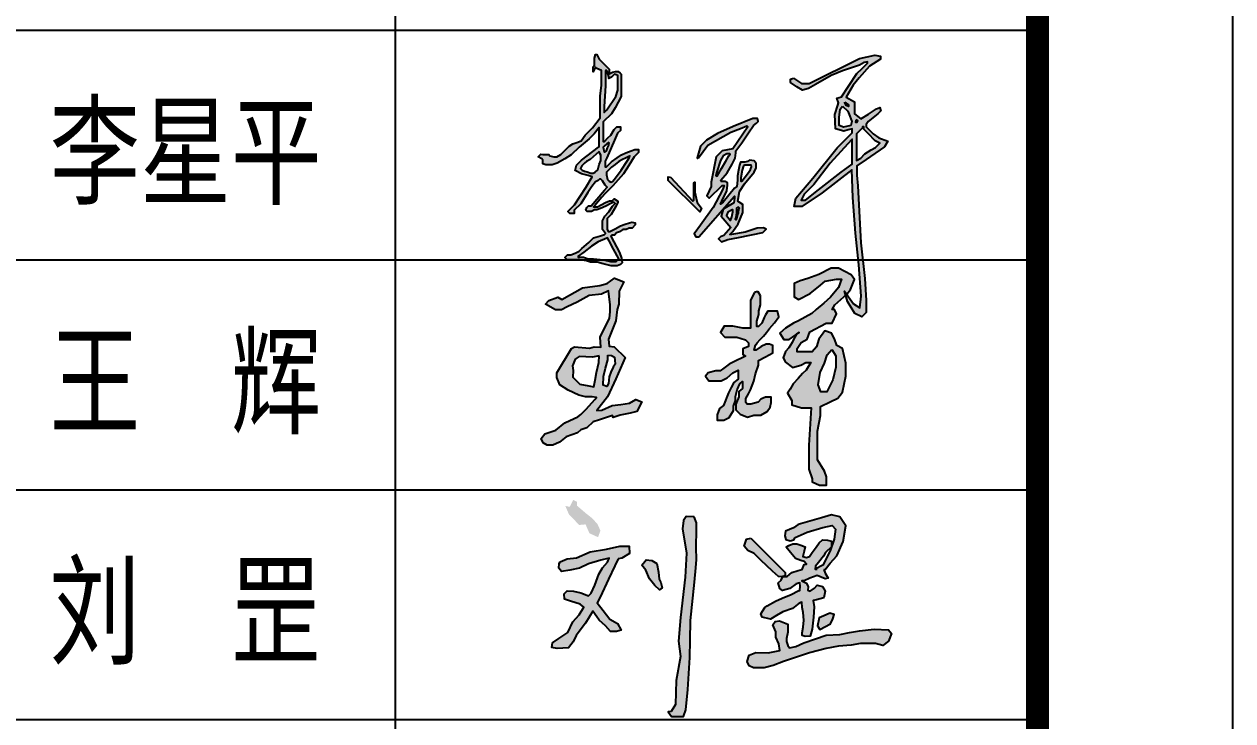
# Model space of a CAD drawing. Extents: x 39238 to 748440, y -374049 to 522939.
# Drawn here: x 620564 to 626752, y 369682 to 373249 of the extents above; entities that cross this region are included whole.
import ezdxf

# ---------------------------------------------------------------- set-up
doc = ezdxf.new("R2010")
doc.units = 0
doc.header["$LTSCALE"] = 1000
doc.header["$MEASUREMENT"] = 0
doc.layers.add('TK', color=126, linetype='Continuous')
doc.layers.add('TWT_TITLE', color=7, linetype='Continuous')
doc.styles.add('-宋体', font='', dxfattribs={"width": 0.8})
doc.styles.get('-宋体').set_extended_font_data('SimSun')

# ---------------------------------------------------------------- blocks, each defined once
blk = doc.blocks.new('lxp')
h = blk.add_hatch(color=256)
h.paths.add_polyline_path([(28573.35, 14707.4), (28573.35, 14711.38), (28573.35, 14719.74), (28573.35, 14721), (28573.35, 14722.93), (28573.35, 14724.83), (28572.39, 14725.79), (28571.07, 14727.11), (28568.87, 14727.11), (28566.5, 14726.45), (28563.89, 14725.24), (28563.89, 14726.94), (28563.89, 14728.95), (28562.65, 14730.19), (28561.36, 14731.48), (28559.02, 14733.82), (28556.1, 14736.73), (28554.18, 14740.2), (28553.3, 14740.2), (28552.55, 14737.5), (28552.55, 14735.47), (28552.55, 14731.98), (28551.37, 14730.79), (28551.37, 14726.83), (28553.35, 14730.46), (28554.35, 14729.46), (28557.98, 14727.75), (28557.98, 14716.21), (28556.93, 14707.94), (28556.93, 14690.87), (28551.02, 14683.14), (28545.2, 14677.33), (28541.96, 14672.98), (28538.71, 14671.61), (28535.57, 14670.4), (28532.74, 14668.72), (28526.1, 14662.09), (28523.13, 14660.27), (28520.6, 14660.27), (28517.69, 14661.27), (28516.7, 14662.26), (28512.07, 14662.26), (28510.59, 14662.53), (28508.33, 14660.27), (28511.22, 14658.71), (28512.18, 14657.74), (28512.18, 14654.94), (28514.55, 14654.17), (28517.25, 14654.17), (28519.45, 14654.17), (28523.36, 14655.38), (28529.41, 14658.79), (28534.33, 14661.84), (28540.37, 14667.88), (28548.35, 14674.36), (28552.26, 14678.27), (28556.19, 14683.22), (28556.19, 14668.66), (28555.5, 14667.97), (28542.43, 14657.7), (28538.5, 14653.77), (28537.45, 14649.57), (28542.4, 14646.98), (28547.52, 14645.72), (28550.77, 14644.84), (28545.71, 14636.48), (28536.9, 14622.96), (28532.69, 14618.75), (28531.59, 14617.65), (28533.21, 14616.03), (28536.63, 14616.03), (28536.63, 14618.66), (28541.69, 14623.72), (28547.14, 14632.47), (28550.33, 14637.09), (28553.19, 14640.94), (28555.24, 14641.97), (28556.27, 14643), (28557.4, 14643), (28558.8, 14641.6), (28560.7, 14638.27), (28562.38, 14636.59), (28560.18, 14634.39), (28549.78, 14622.05), (28547.9, 14622.05), (28546.53, 14620.68), (28545.7, 14618.7), (28546.75, 14617.65), (28550, 14617.65), (28552.47, 14618.86), (28554.29, 14618.86), (28557.09, 14620.07), (28561.33, 14621.78), (28564.74, 14623.7), (28567.47, 14624.94), (28568.57, 14623.84), (28566.5, 14621.78), (28563.75, 14617.43), (28560.45, 14614.13), (28558.75, 14610.28), (28558.75, 14603.71), (28561.06, 14600.46), (28560.34, 14599.75), (28557.04, 14598.59), (28551.73, 14597.08), (28548.02, 14593.37), (28542.48, 14588.89), (28540.37, 14586.77), (28537.45, 14585.12), (28533.87, 14583.77), (28531.26, 14583.77), (28529.25, 14581.77), (28531.12, 14579.9), (28538.5, 14579.9), (28540.86, 14579.9), (28546.31, 14579.13), (28549.23, 14578.03), (28554.56, 14578.03), (28559.35, 14576.82), (28565.4, 14575.17), (28570.19, 14575.17), (28572.89, 14576.38), (28574.15, 14577.64), (28573.55, 14581.16), (28571.9, 14585.67), (28565.33, 14598.51), (28566.06, 14599.24), (28567.96, 14599.24), (28569.64, 14600.92), (28572.06, 14601.91), (28574.7, 14603.69), (28577.24, 14603.69), (28579.55, 14604.78), (28581.86, 14604.78), (28584.22, 14607.15), (28584.22, 14608.69), (28581.58, 14609.46), (28579.71, 14608.8), (28576.36, 14607.87), (28572.89, 14606.55), (28568.54, 14604.07), (28564.36, 14601.98), (28563.2, 14601.98), (28562.46, 14603.85), (28562.46, 14609.79), (28562.46, 14612.18), (28565.51, 14615.23), (28569.03, 14621.57), (28570.57, 14624.93), (28570.57, 14625.86), (28567.85, 14627.54), (28566.28, 14625.97), (28564.25, 14625.97), (28561.11, 14624.65), (28557.59, 14623), (28554.73, 14621.44), (28552.8, 14621.44), (28551.73, 14621.44), (28552.91, 14622.62), (28557.89, 14628.7), (28561.11, 14631.91), (28566.89, 14637.7), (28575.04, 14647.17), (28579.33, 14653.55), (28583.43, 14660.46), (28586.76, 14663.79), (28586.76, 14665.17), (28586.76, 14666.05), (28583.95, 14666.05), (28581.03, 14665), (28577.07, 14663.41), (28573.6, 14661.81), (28570.19, 14659.5), (28565.82, 14656.56), (28561.83, 14652.57), (28560.84, 14652.57), (28560.84, 14656.92), (28561.99, 14659.61), (28568.05, 14673.32), (28570.52, 14678.87), (28572.67, 14681.02), (28572.67, 14683.74), (28569.89, 14683.74), (28567.88, 14681.73), (28565.13, 14677.39), (28562.96, 14675.22), (28560.18, 14672.44), (28559.29, 14672.44), (28559.29, 14687.7), (28565.63, 14694.03), (28568.65, 14698.6)])
h.paths.add_polyline_path([(28562.16, 14697.16), (28560.01, 14695.01), (28560.01, 14699.66), (28561.16, 14715.73), (28561.16, 14727.58), (28561.22, 14727.94), (28561.46, 14728.18), (28562.45, 14727.18), (28563.58, 14722.98), (28563.58, 14721.6), (28565.79, 14722.71), (28566.93, 14723.86), (28567.99, 14724.92), (28570.71, 14723.77), (28570.71, 14712.41), (28569.26, 14707.52)], flags=16)
h.paths.add_polyline_path([(28563.95, 14671.66), (28563.73, 14669.57), (28562.56, 14667.37), (28561.77, 14665.18), (28560.9, 14664.32), (28559.91, 14664.32), (28559.29, 14667.81), (28560.11, 14668.63), (28562.04, 14670.56)], flags=16)
h.paths.add_polyline_path([(28556.12, 14664.57), (28556.64, 14663.1), (28557.52, 14661.63), (28557.52, 14657.55), (28556.16, 14654.28), (28554.97, 14650.3), (28553, 14648.33), (28551.49, 14647.74), (28549.55, 14647.74), (28546.68, 14648.63), (28544.58, 14649.25), (28542.75, 14650.02), (28541.5, 14651.27), (28542.69, 14653.31), (28545.04, 14655.66), (28546.09, 14656.71), (28549.16, 14658.3), (28551.35, 14660.49)], flags=16)
h.paths.add_polyline_path([(28580.08, 14661.08), (28579.67, 14659.71), (28577.82, 14656.72), (28573.4, 14650.01), (28568.19, 14642.86), (28566.47, 14641.15), (28565.17, 14640.54), (28563.82, 14641.35), (28562.5, 14642.67), (28561.94, 14646.18), (28561.94, 14647.35), (28561.94, 14648.41), (28563.63, 14650.1), (28565.8, 14652.28), (28568.51, 14654.44), (28571.49, 14656.63), (28574.32, 14658.41), (28576.58, 14659.33), (28579.31, 14660.5)], flags=16)
h.paths.add_polyline_path([(28562.69, 14597.1), (28563.85, 14594.7), (28567.37, 14588.16), (28571.38, 14580.65), (28569.34, 14578.61), (28565.05, 14578.61), (28559.49, 14579.8), (28551.76, 14580.72), (28547.4, 14580.72), (28543.88, 14581.98), (28539.8, 14581.98), (28539.8, 14582.89), (28544.02, 14585.85), (28550.21, 14590.48), (28555.41, 14594), (28562.1, 14596.74)], flags=16)
h = blk.add_hatch(color=256)
h.paths.add_polyline_path([(28760.45, 14689.94), (28755.44, 14693.86), (28755.44, 14697.13), (28755.44, 14703.38), (28748.94, 14706.87), (28754.65, 14716.29), (28759.26, 14722.09), (28767.2, 14731.18), (28775.94, 14736.69), (28775.94, 14738.87), (28771.47, 14739.81), (28759.45, 14737.12), (28720.2, 14717.77), (28714.09, 14717.77), (28707.79, 14721.79), (28705.48, 14721.04), (28705.48, 14718.51), (28710.58, 14715.03), (28714.89, 14712.41), (28719.73, 14713.77), (28725.01, 14716.9), (28737.45, 14723.88), (28746.13, 14727.58), (28759.43, 14732.07), (28763.01, 14733.95), (28765.79, 14734.47), (28765.79, 14733.64), (28761.63, 14729.48), (28757.51, 14725.36), (28750.79, 14715.54), (28745.43, 14707.29), (28741.85, 14706.29), (28743.16, 14702.62), (28742.55, 14700.75), (28740.15, 14693.51), (28740.85, 14682.25), (28747.22, 14680.42), (28750.71, 14681.51), (28753.65, 14682.21), (28753.65, 14679.09), (28741.92, 14667.37), (28722.98, 14643.8), (28709.65, 14627.98), (28708.32, 14621.5), (28714.54, 14621.5), (28730.19, 14632.16), (28753.61, 14650.32), (28754.24, 14628.61), (28756.38, 14600.83), (28758.92, 14575.98), (28760.83, 14551.45), (28759.79, 14542.33), (28754.79, 14545.58), (28747.81, 14555.34), (28750.03, 14547.49), (28755.75, 14537.89), (28761.42, 14535.47), (28764.63, 14538.68), (28764.63, 14548.2), (28763.68, 14565.37), (28760.59, 14593.31), (28758.23, 14637.69), (28757.44, 14645.98), (28757.44, 14653.35), (28764.68, 14658.36), (28779.02, 14668.28), (28781.6, 14672.66), (28774.6, 14675.24), (28770.13, 14678.36), (28764.58, 14683.92), (28764.58, 14685.65), (28766.12, 14688.03), (28773.85, 14693.91), (28776.13, 14696.19), (28775.39, 14698.97), (28772.66, 14697.78), (28766.51, 14693.71)])
h.paths.add_polyline_path([(28757.63, 14687.33), (28756.37, 14687.33), (28756.83, 14689.28), (28758.17, 14688.45)], flags=16)
h.paths.add_polyline_path([(28761.85, 14683.71), (28762.81, 14683.71), (28762.81, 14681.87), (28766.15, 14678.53), (28771.79, 14672.88), (28775.23, 14671.09), (28771.9, 14667.75), (28768.61, 14665.8), (28763.76, 14662.65), (28760.39, 14659.29), (28757.24, 14657.54), (28757.24, 14678.26), (28762.19, 14683.21)], flags=16)
h.paths.add_polyline_path([(28752.83, 14684.85), (28747.02, 14683.5), (28743.7, 14684.81), (28743.7, 14690.98), (28744.4, 14697.65), (28746.3, 14699.93), (28750.28, 14695.96), (28752.01, 14692.09), (28753.44, 14687.92)], flags=16)
h.paths.add_polyline_path([(28753.63, 14674.15), (28753.63, 14662.56), (28753.63, 14654.75), (28745.14, 14648.3), (28727.53, 14634.6), (28717.35, 14626.57), (28714.01, 14626.57), (28716.25, 14631.24), (28723.69, 14638.68), (28736.55, 14655.4), (28753.24, 14673.72)], flags=16)
h.paths.add_polyline_path([(28750.96, 14699.57), (28749.09, 14700.49), (28747.97, 14702.64), (28748.12, 14703.08), (28750.96, 14701.01)], flags=16)
h = blk.add_hatch(color=256)
h.paths.add_polyline_path([(28672.84, 14678.99), (28676.69, 14684.88), (28679.01, 14686.64), (28680.4, 14688.03), (28679.89, 14690.23), (28676.19, 14690.23), (28660.75, 14684.14), (28648.46, 14678.54), (28640.04, 14673.36), (28635.27, 14668.59), (28632.68, 14659.59), (28632.99, 14659.08), (28633.8, 14659.46), (28640.88, 14669.55), (28658.95, 14679.63), (28666.63, 14682.56), (28671.37, 14684.67), (28672.31, 14683.73), (28660.6, 14666.54), (28652.25, 14665.18), (28647.53, 14660.47), (28643.51, 14640.71), (28643.51, 14637.17), (28642.16, 14633.79), (28640.13, 14629.88), (28642.05, 14627.96), (28652.13, 14638.04), (28653.75, 14638.04), (28652.4, 14634.62), (28645.27, 14620.7), (28635.15, 14606.93), (28630.38, 14600.25), (28631.58, 14597.93), (28634.09, 14597.93), (28661.81, 14629.73), (28661.81, 14628), (28661.43, 14624.37), (28652.92, 14619.54), (28651.34, 14614.03), (28658.92, 14605.2), (28653.52, 14598.88), (28650.77, 14597.89), (28649.32, 14596.44), (28651.66, 14594.1), (28656.59, 14595.71), (28664.84, 14597.37), (28683.94, 14601.16), (28686.64, 14603.86), (28684.56, 14605), (28679.47, 14604.58), (28670.23, 14601.53), (28659.47, 14599.75), (28658.2, 14599.75), (28660.51, 14602.06), (28664.74, 14607.96), (28668.46, 14616.94), (28668.46, 14623.19), (28665.51, 14624.86), (28664.5, 14625.87), (28665.67, 14633.3), (28669.58, 14639.33), (28677.25, 14648.38), (28678.68, 14651.83), (28678.68, 14655.2), (28677.17, 14657.3), (28673.6, 14657.79), (28672.06, 14656.85), (28669.92, 14656.19), (28666.53, 14656.19), (28665.61, 14653.91), (28664.93, 14650.06), (28664.16, 14645.46), (28664.16, 14642.04), (28663.59, 14637.1), (28661.9, 14635.96), (28652.99, 14625.05), (28650.91, 14623.38), (28651.89, 14625.66), (28655.85, 14633.78), (28656.43, 14638.34), (28656.43, 14640.09), (28654.65, 14641.22), (28651.38, 14641.22), (28651.24, 14642.03), (28656, 14648), (28660.06, 14654.73), (28662.39, 14659.33), (28662.86, 14663.5), (28662.86, 14664.95), (28667.63, 14671.42)])
h.paths.add_polyline_path([(28658.57, 14662.44), (28657.51, 14661.03), (28655.09, 14656.97), (28651.57, 14651.23), (28648.23, 14645.27), (28647.13, 14645.71), (28647.92, 14648.71), (28650.78, 14657.59), (28653.07, 14661.23), (28655.97, 14662.73), (28658.09, 14662.73)], flags=16)
h.paths.add_polyline_path([(28669.8, 14653.9), (28673.39, 14653.9), (28674.76, 14653.9), (28675.18, 14652.53), (28674.21, 14650.48), (28672.72, 14648.1), (28670.08, 14644.7), (28667.66, 14641.38), (28666.88, 14641.38), (28666.88, 14643.88), (28667.79, 14650.07), (28668.95, 14653.34)], flags=16)
h.paths.add_polyline_path([(28664.56, 14621.07), (28665.75, 14620.25), (28665.25, 14619.28), (28665.07, 14616.63), (28664.3, 14614.44), (28663.71, 14612.13), (28662.84, 14611.26), (28662.39, 14611.72), (28662.81, 14613.02), (28663.38, 14616.63), (28663.38, 14620.16)], flags=16)
h.paths.add_polyline_path([(28660.46, 14618.98), (28660.46, 14617.36), (28659.82, 14613.56), (28658.71, 14610.63), (28655.59, 14614.63), (28656.73, 14617.04), (28659.88, 14619.02)], flags=16)
blk.add_hatch(color=256).paths.add_polyline_path([(28634.8, 14617.34), (28636.01, 14620.34), (28632.75, 14624.76), (28631.79, 14628.21), (28630.86, 14632.88), (28630.86, 14640.64), (28630.19, 14639.97), (28630.19, 14626.62), (28629.23, 14625.66), (28611.71, 14644.51), (28610.12, 14644.68), (28610.12, 14642.01)])
for points in [[(28512.07, 14662.26), (28516.7, 14662.26), (28517.69, 14661.27), (28520.6, 14660.27), (28523.13, 14660.27), (28526.1, 14662.09), (28532.74, 14668.72), (28535.57, 14670.4), (28538.71, 14671.61), (28541.96, 14672.98), (28545.2, 14677.33), (28551.02, 14683.14), (28556.93, 14690.87), (28556.93, 14707.94), (28557.98, 14716.21), (28557.98, 14727.75), (28554.35, 14729.46), (28553.35, 14730.46), (28551.37, 14726.83), (28551.37, 14730.79), (28552.55, 14731.98), (28552.55, 14735.47), (28552.55, 14737.5), (28553.3, 14740.2), (28554.18, 14740.2), (28556.1, 14736.73), (28559.02, 14733.82), (28561.36, 14731.48), (28562.65, 14730.19), (28563.89, 14728.95), (28563.89, 14726.94), (28563.89, 14725.24), (28566.5, 14726.45), (28568.87, 14727.11), (28571.07, 14727.11), (28572.39, 14725.79), (28573.35, 14724.83), (28573.35, 14722.93), (28573.35, 14721), (28573.35, 14719.74), (28573.35, 14711.38), (28573.35, 14707.4), (28568.65, 14698.6), (28565.63, 14694.03), (28559.29, 14687.7), (28559.29, 14672.44), (28560.18, 14672.44), (28562.96, 14675.22), (28565.13, 14677.39), (28567.88, 14681.73), (28569.89, 14683.74), (28572.67, 14683.74), (28572.67, 14681.02), (28570.52, 14678.87), (28568.05, 14673.32), (28561.99, 14659.61), (28560.84, 14656.92), (28560.84, 14652.57), (28561.83, 14652.57), (28565.82, 14656.56), (28570.19, 14659.5), (28573.6, 14661.81), (28577.07, 14663.41), (28581.03, 14665), (28583.95, 14666.05), (28586.76, 14666.05), (28586.76, 14665.17), (28586.76, 14663.79), (28583.43, 14660.46), (28579.33, 14653.55), (28575.04, 14647.17), (28566.89, 14637.7), (28561.11, 14631.91), (28557.89, 14628.7), (28552.91, 14622.62), (28551.73, 14621.44), (28552.8, 14621.44), (28554.73, 14621.44), (28557.59, 14623), (28561.11, 14624.65), (28564.25, 14625.97), (28566.28, 14625.97), (28567.85, 14627.54), (28570.57, 14625.86), (28570.57, 14624.93), (28569.03, 14621.57), (28565.51, 14615.23), (28562.46, 14612.18), (28562.46, 14609.79), (28562.46, 14603.85), (28563.2, 14601.98), (28564.36, 14601.98), (28568.54, 14604.07), (28572.89, 14606.55), (28576.36, 14607.87), (28579.71, 14608.8), (28581.58, 14609.46), (28584.22, 14608.69), (28584.22, 14607.15), (28581.86, 14604.78), (28579.55, 14604.78), (28577.24, 14603.69), (28574.7, 14603.69), (28572.06, 14601.91), (28569.64, 14600.92), (28567.96, 14599.24), (28566.06, 14599.24), (28565.33, 14598.51), (28571.9, 14585.67), (28573.55, 14581.16), (28574.15, 14577.64), (28572.89, 14576.38), (28570.19, 14575.17), (28565.4, 14575.17), (28559.35, 14576.82), (28554.56, 14578.03), (28549.23, 14578.03), (28546.31, 14579.13), (28540.86, 14579.9), (28538.5, 14579.9), (28531.12, 14579.9), (28529.25, 14581.77), (28531.26, 14583.77), (28533.87, 14583.77), (28537.45, 14585.12), (28540.37, 14586.77), (28542.48, 14588.89), (28548.02, 14593.37), (28551.73, 14597.08), (28557.04, 14598.59), (28560.34, 14599.75), (28561.06, 14600.46), (28558.75, 14603.71), (28558.75, 14610.28), (28560.45, 14614.13), (28563.75, 14617.43), (28566.5, 14621.78), (28568.57, 14623.84), (28567.47, 14624.94), (28564.74, 14623.7), (28561.33, 14621.78), (28557.09, 14620.07), (28554.29, 14618.86), (28552.47, 14618.86), (28550, 14617.65), (28546.75, 14617.65), (28545.7, 14618.7), (28546.53, 14620.68), (28547.9, 14622.05), (28549.78, 14622.05), (28560.18, 14634.39), (28562.38, 14636.59), (28560.7, 14638.27), (28558.8, 14641.6), (28557.4, 14643), (28556.27, 14643), (28555.24, 14641.97), (28553.19, 14640.94), (28550.33, 14637.09), (28547.14, 14632.47), (28541.69, 14623.72), (28536.63, 14618.66), (28536.63, 14616.03), (28533.21, 14616.03), (28531.59, 14617.65), (28532.69, 14618.75), (28536.9, 14622.96), (28545.71, 14636.48), (28550.77, 14644.84), (28547.52, 14645.72), (28542.4, 14646.98), (28537.45, 14649.57), (28538.5, 14653.77), (28542.43, 14657.7), (28555.5, 14667.97), (28556.19, 14668.66), (28556.19, 14683.22), (28552.26, 14678.27), (28548.35, 14674.36), (28540.37, 14667.88), (28534.33, 14661.84), (28529.41, 14658.79), (28523.36, 14655.38), (28519.45, 14654.17), (28517.25, 14654.17), (28514.55, 14654.17), (28512.18, 14654.94), (28512.18, 14657.74), (28511.22, 14658.71), (28508.33, 14660.27), (28510.59, 14662.53), (28512.07, 14662.26)], [(28707.79, 14721.79), (28714.09, 14717.77), (28720.2, 14717.77), (28759.45, 14737.12), (28771.47, 14739.81), (28775.94, 14738.87), (28775.94, 14736.69), (28767.2, 14731.18), (28759.26, 14722.09), (28754.65, 14716.29), (28748.94, 14706.87), (28755.44, 14703.38), (28755.44, 14697.13), (28755.44, 14693.86), (28760.45, 14689.94), (28766.51, 14693.71), (28772.66, 14697.78), (28775.39, 14698.97), (28776.13, 14696.19), (28773.85, 14693.91), (28766.12, 14688.03), (28764.58, 14685.65), (28764.58, 14683.92), (28770.13, 14678.36), (28774.6, 14675.24), (28781.6, 14672.66), (28779.02, 14668.28), (28764.68, 14658.36), (28757.44, 14653.35), (28757.44, 14645.98), (28758.23, 14637.69), (28760.59, 14593.31), (28763.68, 14565.37), (28764.63, 14548.2), (28764.63, 14538.68), (28761.42, 14535.47), (28755.75, 14537.89), (28750.03, 14547.49), (28747.81, 14555.34), (28754.79, 14545.58), (28759.79, 14542.33), (28760.83, 14551.45), (28758.92, 14575.98), (28756.38, 14600.83), (28754.24, 14628.61), (28753.61, 14650.32), (28730.19, 14632.16), (28714.54, 14621.5), (28708.32, 14621.5), (28709.65, 14627.98), (28722.98, 14643.8), (28741.92, 14667.37), (28753.65, 14679.09), (28753.65, 14682.21), (28750.71, 14681.51), (28747.22, 14680.42), (28740.85, 14682.25), (28740.15, 14693.51), (28742.55, 14700.75), (28743.16, 14702.62), (28741.85, 14706.29), (28745.43, 14707.29), (28750.79, 14715.54), (28757.51, 14725.36), (28761.63, 14729.48), (28765.79, 14733.64), (28765.79, 14734.47), (28763.01, 14733.95), (28759.43, 14732.07), (28746.13, 14727.58), (28737.45, 14723.88), (28725.01, 14716.9), (28719.73, 14713.77), (28714.89, 14712.41), (28710.58, 14715.03), (28705.48, 14718.51), (28705.48, 14721.04), (28707.79, 14721.79)], [(28561.16, 14727.58), (28561.16, 14715.73), (28560.01, 14699.66), (28560.01, 14695.01), (28562.16, 14697.16), (28569.26, 14707.52), (28570.71, 14712.41), (28570.71, 14723.77), (28567.99, 14724.92), (28566.93, 14723.86), (28565.79, 14722.71), (28563.58, 14721.6), (28563.58, 14722.98), (28562.45, 14727.18), (28561.46, 14728.18), (28561.22, 14727.94), (28561.16, 14727.58)], [(28748.12, 14703.08), (28750.96, 14701.01), (28750.96, 14699.57), (28749.09, 14700.49), (28747.97, 14702.64), (28748.12, 14703.08)], [(28746.3, 14699.93), (28750.28, 14695.96), (28752.01, 14692.09), (28753.44, 14687.92), (28752.83, 14684.85), (28747.02, 14683.5), (28743.7, 14684.81), (28743.7, 14690.98), (28744.4, 14697.65), (28746.3, 14699.93)], [(28633.8, 14659.46), (28640.88, 14669.55), (28658.95, 14679.63), (28666.63, 14682.56), (28671.37, 14684.67), (28672.31, 14683.73), (28660.6, 14666.54), (28652.25, 14665.18), (28647.53, 14660.47), (28643.51, 14640.71), (28643.51, 14637.17), (28642.16, 14633.79), (28640.13, 14629.88), (28642.05, 14627.96), (28652.13, 14638.04), (28653.75, 14638.04), (28652.4, 14634.62), (28645.27, 14620.7), (28635.15, 14606.93), (28630.38, 14600.25), (28631.58, 14597.93), (28634.09, 14597.93), (28661.81, 14629.73), (28661.81, 14628), (28661.43, 14624.37), (28652.92, 14619.54), (28651.34, 14614.03), (28658.92, 14605.2), (28653.52, 14598.88), (28650.77, 14597.89), (28649.32, 14596.44), (28651.66, 14594.1), (28656.59, 14595.71), (28664.84, 14597.37), (28683.94, 14601.16), (28686.64, 14603.86), (28684.56, 14605), (28679.47, 14604.58), (28670.23, 14601.53), (28659.47, 14599.75), (28658.2, 14599.75), (28660.51, 14602.06), (28664.74, 14607.96), (28668.46, 14616.94), (28668.46, 14623.19), (28665.51, 14624.86), (28664.5, 14625.87), (28665.67, 14633.3), (28669.58, 14639.33), (28677.25, 14648.38), (28678.68, 14651.83), (28678.68, 14655.2), (28677.17, 14657.3), (28673.6, 14657.79), (28672.06, 14656.85), (28669.92, 14656.19), (28666.53, 14656.19), (28665.61, 14653.91), (28664.93, 14650.06), (28664.16, 14645.46), (28664.16, 14642.04), (28663.59, 14637.1), (28661.9, 14635.96), (28652.99, 14625.05), (28650.91, 14623.38), (28651.89, 14625.66), (28655.85, 14633.78), (28656.43, 14638.34), (28656.43, 14640.09), (28654.65, 14641.22), (28651.38, 14641.22), (28651.24, 14642.03), (28656, 14648), (28660.06, 14654.73), (28662.39, 14659.33), (28662.86, 14663.5), (28662.86, 14664.95), (28667.63, 14671.42), (28672.84, 14678.99), (28676.69, 14684.88), (28679.01, 14686.64), (28680.4, 14688.03), (28679.89, 14690.23), (28676.19, 14690.23), (28660.75, 14684.14), (28648.46, 14678.54), (28640.04, 14673.36), (28635.27, 14668.59), (28632.68, 14659.59), (28632.99, 14659.08), (28633.8, 14659.46)], [(28756.83, 14689.28), (28756.37, 14687.33), (28757.63, 14687.33), (28758.17, 14688.45), (28756.83, 14689.28)], [(28762.19, 14683.21), (28757.24, 14678.26), (28757.24, 14657.54), (28760.39, 14659.29), (28763.76, 14662.65), (28768.61, 14665.8), (28771.9, 14667.75), (28775.23, 14671.09), (28771.79, 14672.88), (28766.15, 14678.53), (28762.81, 14681.87), (28762.81, 14683.71), (28761.85, 14683.71), (28762.19, 14683.21)], [(28753.24, 14673.72), (28736.55, 14655.4), (28723.69, 14638.68), (28716.25, 14631.24), (28714.01, 14626.57), (28717.35, 14626.57), (28727.53, 14634.6), (28745.14, 14648.3), (28753.63, 14654.75), (28753.63, 14662.56), (28753.63, 14674.15), (28753.24, 14673.72)], [(28556.12, 14664.57), (28551.35, 14660.49), (28549.16, 14658.3), (28546.09, 14656.71), (28545.04, 14655.66), (28542.69, 14653.31), (28541.5, 14651.27), (28542.75, 14650.02), (28544.58, 14649.25), (28546.68, 14648.63), (28549.55, 14647.74), (28551.49, 14647.74), (28553, 14648.33), (28554.97, 14650.3), (28556.16, 14654.28), (28557.52, 14657.55), (28557.52, 14661.63), (28556.64, 14663.1), (28556.12, 14664.57)], [(28563.95, 14671.66), (28562.04, 14670.56), (28560.11, 14668.63), (28559.29, 14667.81), (28559.91, 14664.32), (28560.9, 14664.32), (28561.77, 14665.18), (28562.56, 14667.37), (28563.73, 14669.57), (28563.95, 14671.66), (28563.95, 14671.66)], [(28579.31, 14660.5), (28576.58, 14659.33), (28574.32, 14658.41), (28571.49, 14656.63), (28568.51, 14654.44), (28565.8, 14652.28), (28563.63, 14650.1), (28561.94, 14648.41), (28561.94, 14647.35), (28561.94, 14646.18), (28562.5, 14642.67), (28563.82, 14641.35), (28565.17, 14640.54), (28566.47, 14641.15), (28568.19, 14642.86), (28573.4, 14650.01), (28577.82, 14656.72), (28579.67, 14659.71), (28580.08, 14661.08), (28579.31, 14660.5)], [(28658.09, 14662.73), (28655.97, 14662.73), (28653.07, 14661.23), (28650.78, 14657.59), (28647.92, 14648.71), (28647.13, 14645.71), (28648.23, 14645.27), (28651.57, 14651.23), (28655.09, 14656.97), (28657.51, 14661.03), (28658.57, 14662.44), (28658.09, 14662.73)], [(28668.95, 14653.34), (28667.79, 14650.07), (28666.88, 14643.88), (28666.88, 14641.38), (28667.66, 14641.38), (28670.08, 14644.7), (28672.72, 14648.1), (28674.21, 14650.48), (28675.18, 14652.53), (28674.76, 14653.9), (28673.39, 14653.9), (28669.8, 14653.9), (28668.95, 14653.34)], [(28611.71, 14644.51), (28629.23, 14625.66), (28630.19, 14626.62), (28630.19, 14639.97), (28630.86, 14640.64), (28630.86, 14632.88), (28631.79, 14628.21), (28632.75, 14624.76), (28636.01, 14620.34), (28634.8, 14617.34), (28610.12, 14642.01), (28610.12, 14644.68), (28611.71, 14644.51), (28611.71, 14644.51)], [(28659.88, 14619.02), (28656.73, 14617.04), (28655.59, 14614.63), (28658.71, 14610.63), (28659.82, 14613.56), (28660.46, 14617.36), (28660.46, 14618.98), (28659.88, 14619.02)], [(28664.56, 14621.07), (28663.38, 14620.16), (28663.38, 14616.63), (28662.81, 14613.02), (28662.39, 14611.72), (28662.84, 14611.26), (28663.71, 14612.13), (28664.3, 14614.44), (28665.07, 14616.63), (28665.25, 14619.28), (28665.75, 14620.25), (28664.56, 14621.07)], [(28562.1, 14596.74), (28555.41, 14594), (28550.21, 14590.48), (28544.02, 14585.85), (28539.8, 14582.89), (28539.8, 14581.98), (28543.88, 14581.98), (28547.4, 14580.72), (28551.76, 14580.72), (28559.49, 14579.8), (28565.05, 14578.61), (28569.34, 14578.61), (28571.38, 14580.65), (28567.37, 14588.16), (28563.85, 14594.7), (28562.69, 14597.1), (28562.1, 14596.74)]]:
    blk.add_lwpolyline(points)
blk = doc.blocks.new('jztq')
at = {"layer": 'TK'}
h = blk.add_hatch(color=1, dxfattribs=at)
h.paths.add_polyline_path([(263114.2, 259348.8), (263134.9, 259316.5), (263134.9, 259259.5), (263119.4, 259194.8), (263088.3, 259132.6), (263058.5, 259132.6), (263044.2, 259168.9), (263054.6, 259232.3), (263076.6, 259280.2), (263090.9, 259321.6)], flags=16)
h.paths.add_polyline_path([(262944.4, 259605.4), (263004, 259636.5), (263055.8, 259677.9), (263080.4, 259698.6), (263137.5, 259709), (263163.4, 259709), (263147.8, 259666.2), (263107.7, 259617.1), (263074, 259586), (263033.8, 259554.9), (263011.8, 259534.2), (262943.1, 259495.4), (262918.5, 259485), (262877, 259459.1), (262848.5, 259433.2), (262869.3, 259400.9), (262896.5, 259400.9), (262947, 259437.1), (262934, 259427.8), (262917.2, 259397), (262910.8, 259385.3), (262893.9, 259358.2), (262877, 259338.7), (262865.4, 259306.4), (262877, 259284.4), (262913.3, 259257.2), (262956.1, 259268.8), (262982, 259283.1), (263006.6, 259283.1), (262983.3, 259244.2), (262963.8, 259226.1), (262941.8, 259201.5), (262915.9, 259174.3), (262900.3, 259147.1), (262887.4, 259126.4), (262909.4, 259088.9), (262909.4, 259065.6), (262958.7, 259050.1), (263007.9, 259050.1), (262996.2, 258859.5), (262996.2, 258805.8), (262996.2, 258737.2), (263014.4, 258686.7), (263014.4, 258671.2), (263051.9, 258655.6), (263086.9, 258655.6), (263086.9, 258697.1), (263076.6, 258726.8), (263041.6, 258783.8), (263041.6, 258825.2), (263041.6, 258869.2), (263041.6, 258931.4), (263057.1, 259011.6), (263057.1, 259056.9), (263105.1, 259081.5), (263145.2, 259099.7), (263168.6, 259130.7), (263186.7, 259212.7), (263186.7, 259280), (263168.6, 259353.8), (263140.1, 259369.3), (263128.4, 259404.3), (263112.9, 259432.7), (263079.2, 259445.7), (263048.1, 259401.7), (263036.4, 259362.8), (263014.4, 259338.2), (262936.7, 259338.2), (262936.7, 259353.8), (262957.4, 259384.8), (262988.5, 259403), (263001.4, 259439.2), (263085.7, 259484.5), (263115.5, 259484.5), (263138.8, 259532.8), (263128.5, 259553.5), (263115.5, 259553.5), (263129.8, 259578.1), (263190.7, 259632.5), (263210.1, 259657.1), (263230.8, 259707.5), (263214, 259730.8), (263147.9, 259765.8), (263111.6, 259765.8), (263048.1, 259733.4), (262991.1, 259712.7), (262952.2, 259701.1), (262921.2, 259686.8), (262921.2, 259673.9), (262921.2, 259638.9), (262921.2, 259619.5)])
h.paths.add_polyline_path([(262718, 259641.9), (262698.1, 259602.2), (262698.1, 259541.6), (262698.1, 259467.4), (262698.1, 259459), (262659.4, 259459), (262607.1, 259468.4), (262592.5, 259468.4), (262563.2, 259468.4), (262544.4, 259436.1), (262566.3, 259412), (262628, 259412), (262671.9, 259398.4), (262687.6, 259382.8), (262687.6, 259364), (262659.4, 259353.5), (262659.4, 259324.3), (262671.9, 259315.9), (262609.2, 259284.6), (262588.3, 259274.1), (262562.2, 259254.3), (262542.3, 259240.7), (262520.3, 259240.7), (262480.6, 259229.2), (262468, 259212.5), (262484.8, 259189.5), (262547.5, 259189.5), (262578.9, 259204.1), (262607.1, 259229.2), (262634.3, 259243.8), (262634.3, 259197.8), (262612.3, 259180.1), (262598.8, 259155), (262585.2, 259126.8), (262560, 259062.5), (262540.1, 259046.8), (262527.6, 259014.5), (262527.6, 258988.3), (262561, 258988.3), (262589.3, 259000.9), (262611.2, 259036.4), (262611.2, 259059.4), (262621.7, 259088.6), (262621.7, 259109.5), (262630.1, 259143), (262642.6, 259174.3), (262657.2, 259185.8), (262657.2, 259171.2), (262657.2, 259150.3), (262638.4, 259133.6), (262638.4, 259107.4), (262623, 259070.1), (262623, 259060.6), (262623, 259040.1), (262645, 259018.1), (262683.1, 259003.4), (262714.7, 259013.7), (262729.3, 259013.7), (262750.6, 259013.7), (262782.9, 259031.3), (262798.3, 259054.7), (262804.2, 259078.9), (262804.2, 259106.1), (262795.4, 259106.1), (262774.1, 259106.1), (262750.6, 259095.8), (262737.4, 259079.7), (262700, 259068.7), (262680.2, 259068.7), (262673.6, 259078.9), (262673.6, 259098), (262687.5, 259122.9), (262698.5, 259142.7), (262714.7, 259187.4), (262724.2, 259224.8), (262738.9, 259269.5), (262738.9, 259293.7), (262774.8, 259311.6), (262813, 259332.8), (262813, 259370.2), (262795.4, 259376.8), (262777.8, 259376.8), (262752.1, 259365.1), (262725.7, 259346), (262716.9, 259346), (262724.2, 259371.7), (262732.3, 259382.7), (262747.7, 259400.3), (262765.3, 259417.9), (262779.2, 259436.2), (262795.4, 259456.7), (262821, 259485.3), (262842.4, 259516.3), (262836.5, 259546.4), (262829.9, 259546.4), (262806.4, 259546.4), (262787.4, 259546.4), (262774.9, 259526.6), (262767.6, 259512.7), (262755.8, 259484.1), (262738.9, 259467.2), (262730.9, 259467.2), (262730.9, 259493.6), (262741.1, 259528.1), (262741.1, 259547.1), (262748.5, 259577.9), (262748.5, 259597), (262748.5, 259623.4), (262737.5, 259644.6), (262729.4, 259644.6)])
at = {"layer": 'TK', "lineweight": 25}
h = blk.add_hatch(color=1, dxfattribs=at)
h.paths.add_polyline_path([(261665.2, 259600.9), (261711.8, 259618), (261732, 259605.5), (261837.6, 259664.5), (261926.1, 259676.9), (261963.4, 259687.8), (262002.2, 259714.1), (262050.3, 259695.5), (262025.5, 259647.4), (262023.9, 259580.7), (262014.6, 259554.3), (262008.4, 259495.4), (261971.1, 259402.3), (261974.2, 259366.6), (262000.6, 259363.5), (262056.5, 259309.2), (262008.4, 259199.1), (261966.5, 259107.5), (261912.1, 259037.7), (261937, 259039.3), (261989.8, 259062.5), (262034.8, 259067.2), (262078.3, 259075), (262110.9, 259093.6), (262141.9, 259081.2), (262115.8, 259031.8), (262081.5, 259023.2), (262031.4, 259013.5), (261994.7, 259001.2), (261991.1, 259012.2), (261925.1, 258988.9), (261892.3, 258978.5), (261859.4, 258949.1), (261830.1, 258938.8), (261812.8, 258923.2), (261754, 258902.5), (261719.4, 258874.9), (261686.6, 258859.3), (261657.2, 258859.3), (261636.5, 258871.4), (261626.1, 258893.9), (261645.1, 258918), (261702.1, 258937), (261747.1, 258973.3), (261773, 258985.4), (261814.5, 259004.4), (261830.1, 259016.5), (261856, 259044.1), (261900.9, 259094.2), (261908.8, 259102.9), (261887.6, 259106.8), (261853.6, 259106.8), (261818.5, 259115.3), (261763.9, 259140.8), (261721.5, 259168.6), (261706.9, 259206.2), (261706.9, 259229.2), (261780.9, 259354), (261796.6, 259362.5), (261873, 259356.4), (261897.3, 259363.7), (261931.2, 259361.3), (261928.1, 259412.4), (261952.9, 259461.9), (261976, 259508.2), (261980.1, 259543.5), (261980.1, 259580.2), (261973.3, 259631.9), (261970.6, 259649.6), (261935.2, 259631.9), (261872.6, 259625.1), (261810, 259591.1), (261759.6, 259568), (261731, 259551.7), (261699.7, 259551.7), (261648, 259581.6)])
h.paths.add_polyline_path([(261923.9, 259316.6), (261889.3, 259309.5), (261821.3, 259314.2), (261801, 259299.9), (261786.7, 259265.4), (261790.3, 259242.7), (261789.1, 259207), (261824.9, 259172.4), (261870.2, 259162.9), (261895.3, 259158.1), (261902.4, 259192.7), (261909.6, 259230.8), (261921.5, 259283.2)], flags=16)
h.paths.add_polyline_path([(261968.1, 259320.2), (261985.9, 259319), (262001.5, 259309.5), (262003.8, 259295.2), (262005, 259273.7), (261994.3, 259258.2), (261983.6, 259233.2), (261975.2, 259209.4), (261971.6, 259174.8), (261962.1, 259159.3), (261943, 259167.6), (261945.4, 259211.7), (261956.1, 259254.6), (261966.9, 259296.4)], flags=16)
h = blk.add_hatch(color=1, dxfattribs=at)
h.paths.add_polyline_path([(262421.8, 258427.8), (262421.8, 258461.4), (262410, 258492), (262369.1, 258495), (262354.5, 258474.5), (262350.1, 258430.7), (262370.6, 258306.6), (262363.3, 258183.9), (262339.9, 257978.1), (262329.7, 257855.4), (262339.9, 257777.4), (262318, 257654.8), (262313.6, 257532.1), (262291.7, 257495.6), (262277, 257494.2), (262293.1, 257470.8), (262354.5, 257470.8), (262366.2, 257504.4), (262376.4, 257608.1), (262386.7, 257773.1), (262389.6, 257860.7), (262391, 257961.4), (262411.6, 258159.1), (262417.4, 258232.1), (262421.8, 258274.5), (262420.4, 258335.8)])
h.paths.add_polyline_path([(262219, 258254.1), (262193, 258269.5), (262164.5, 258271.9), (262140.9, 258245.1), (262162, 258219.9), (262180.8, 258176), (262207.6, 258141), (262232.1, 258118.2), (262245.1, 258128.8), (262238.6, 258156.5), (262230.4, 258174.4), (262227.2, 258209.3)])
h.paths.add_polyline_path([(261960.3, 258327.8), (261876.5, 258314.1), (261807.9, 258283.6), (261759.2, 258277.5), (261722.7, 258262.3), (261718.7, 258253.8), (261716, 258229.9), (261731, 258212.8), (261772.7, 258219.5), (261821.8, 258229.9), (261868.1, 258252.5), (261931.3, 258270.5), (261973.8, 258280.8), (261966.3, 258260.1), (261940.7, 258232.4), (261920.9, 258199.4), (261901, 258142.7), (261882.2, 258102.2), (261868.9, 258089), (261830.2, 258104.1), (261791.5, 258112.6), (261759.4, 258114.4), (261744.3, 258098.4), (261746.2, 258072), (261776.4, 258060.7), (261826.4, 258046.5), (261844.4, 258030.5), (261820.8, 257990.9), (261788.7, 257955), (261763.6, 257900), (261716, 257869.1), (261683.8, 257848.4), (261681, 257823.9), (261708.4, 257819.1), (261766.9, 257822), (261790.6, 257852.2), (261805.7, 257886.1), (261853.9, 257948.6), (261890.7, 258009), (261910.6, 257980.7), (261922.8, 257963.7), (261955, 257935.4), (261981.4, 257906.1), (262012.6, 257906.1), (262035.2, 257912.7), (262017.3, 257946.7), (261977.6, 257969.6), (261944.5, 258013), (261913.4, 258052.6), (261928.5, 258081.9), (261971, 258174.3), (262003.1, 258242.2), (262021.2, 258277.5), (262039.5, 258280.6), (262079.3, 258305.8), (262077.2, 258343), (262028.8, 258343)])
h.paths.add_polyline_path([(261827.7, 258534.7), (261809.5, 258549.9), (261809.5, 258569.7), (261789.8, 258579.1), (261772.9, 258543.9), (261750.1, 258548.4), (261768.3, 258505.8), (261801.9, 258470.8), (261820.1, 258451), (261853.6, 258454.1), (261873.4, 258408.4), (261917.6, 258388.6), (261929.8, 258422.1), (261914.6, 258455.6), (261888.7, 258484.5), (261852.1, 258513.4)])
blk.add_hatch(color=1, dxfattribs=at).paths.add_polyline_path([(263046.4, 258258.4), (263071.2, 258291.9), (263082.7, 258310.5), (263112.8, 258339.3), (263111.9, 258368.8), (263092.4, 258373.2), (263065.9, 258375.8), (263050.1, 258358.8), (263034.9, 258337.7), (263014.6, 258309.4), (262999.5, 258290), (262984.5, 258283.8), (262966.8, 258290), (262973, 258316.5), (262978.3, 258338.5), (262956.2, 258347.4), (262935.9, 258354.4), (262915.6, 258355.3), (262893.5, 258346.5), (262881.1, 258336.8), (262903.2, 258309.4), (262927.9, 258279.4), (262955.3, 258268.8), (262973, 258263.5), (262985.4, 258250.2), (262973, 258248.4), (262962.4, 258223.7), (262942.1, 258218.4), (262910.3, 258207.8), (262885.5, 258186.8), (262863.3, 258186.8), (262855.4, 258168.1), (262840.4, 258154.8), (262847.5, 258126.6), (262862.5, 258116), (262898.8, 258125.7), (262932.4, 258150.4), (262950.9, 258154.8), (262951.8, 258137.2), (262950.9, 258116), (262942.1, 258113.3), (262905.8, 258095.6), (262860.8, 258076.2), (262826.3, 258061.2), (262783, 258036.5), (262771.5, 258028.5), (262750.2, 257996.7), (262758.2, 257979.9), (262800.6, 257969.3), (262830.7, 257987.9), (262864.3, 258006.4), (262912.9, 258024.1), (262947.4, 258050.6), (262960.6, 258055.9), (262962.4, 258028.5), (262967.7, 258002.9), (262970.4, 257963.2), (262967.7, 257928.7), (262962.4, 257898.7), (262962.4, 257884.5), (262977.4, 257880.1), (263003.1, 257881), (263014.6, 257918.1), (263020.8, 257979.1), (263024.3, 258031.2), (263019.6, 258064.6), (263035.1, 258067.3), (263074.3, 258078.9), (263079.9, 258111.5), (263066, 258135.8), (263040.1, 258142.4), (263026.3, 258128.1), (263003.6, 258112.6), (262991.4, 258118.1), (262993.6, 258133.6), (262985.4, 258152.9), (262961, 258164.5), (262972.6, 258165.6), (263001.9, 258178.9), (263040.1, 258191.6), (263079.9, 258175), (263095.9, 258178.9), (263080.1, 258204.8), (263073, 258223.1), (263080, 258222.7), (263105.2, 258255), (263139.3, 258293.6), (263172.6, 258367.3), (263186.1, 258447.2), (263155.5, 258493), (263112.4, 258503.7), (263061.2, 258487.6), (262942.5, 258453.5), (262917.4, 258436.4), (262876.9, 258419.3), (262873.3, 258396), (262878.7, 258377.1), (262900.3, 258369.9), (262919.2, 258375.3), (262927.3, 258387), (262988.4, 258413.9), (263068.3, 258437.3), (263116, 258449), (263133.1, 258430.1), (263125.9, 258378.9), (263106.1, 258318.8), (263068.8, 258245.7), (263029.3, 258225.3), (263030.5, 258240.7)])
h = blk.add_hatch(color=1, dxfattribs=at)
h.paths.add_polyline_path([(262810.9, 258214.2), (262841.6, 258187.9), (262858, 258185), (262875.1, 258190.7), (262875.4, 258208.3), (262794.9, 258288.8), (262699.8, 258383.8), (262678.2, 258378.9), (262666, 258341.8), (262683.9, 258320.5), (262716.7, 258304.8), (262751.7, 258270.6)])
h.paths.add_polyline_path([(263050, 257975), (263041.1, 257935), (263052.3, 257916), (263107.9, 257945), (263120.2, 257970.6), (263125.8, 257992.8), (263104.6, 257999.5), (263084.6, 257990.6)])
h.paths.add_polyline_path([(262848.5, 257808.1), (262788.3, 257795.9), (262726, 257798.1), (262691.5, 257784.8), (262681.4, 257752.5), (262691.5, 257730.2), (262713.7, 257720.2), (262768.3, 257720.2), (262814, 257731.4), (262867.4, 257751.4), (262923.1, 257770.3), (262999.9, 257795.9), (263085.7, 257819.2), (263148, 257830.4), (263213.7, 257835.9), (263261.6, 257843.7), (263296.1, 257844.8), (263337.3, 257844.8), (263376.3, 257834.8), (263404.2, 257856), (263419.7, 257896), (263404.2, 257914.9), (263330.7, 257917.2), (263256, 257909.4), (263204.8, 257900.5), (263155.8, 257890.5), (263085.9, 257886.4), (263031.1, 257868.2), (262971, 257848.2), (262929.8, 257828.1), (262897.5, 257822.6), (262888.6, 257833.7), (262881.9, 257854.8), (262881.9, 257870.4), (262888.6, 257901.6), (262888.6, 257926.1), (262888.6, 257942.7), (262846.3, 257960.5), (262824, 257957.2), (262811.7, 257939.4), (262828.4, 257903.8), (262828.4, 257877.1), (262842.9, 257842.6)])
at = {"layer": 'TK'}
for p, q in [((260878.6, 264513.7), (260878.6, 253890.9)), ((256167.5, 260984.3), (264167.5, 260984.3)), ((256167.5, 259807.8), (264167.5, 259807.8)), ((256167.5, 258631.4), (264167.5, 258631.4)), ((256167.5, 257454.9), (264167.5, 257454.9))]:
    blk.add_line(p, q, dxfattribs=at)
at = {"layer": 'TK', "const_width": 117.6}
blk.add_lwpolyline([(256167.5, 298383.8), (264167.5, 298383.8), (264167.5, 240984.3), (256167.5, 240984.3)], close=True, dxfattribs=at)
at = {"layer": 'TK', "color": 1}
for points in [[(262944.4, 259605.4), (263004, 259636.5), (263055.8, 259677.9), (263080.4, 259698.6), (263137.5, 259709), (263163.4, 259709), (263147.8, 259666.2), (263107.7, 259617.1), (263074, 259586), (263033.8, 259554.9), (263011.8, 259534.2), (262943.1, 259495.4), (262918.5, 259485), (262877, 259459.1), (262848.5, 259433.2), (262869.3, 259400.9), (262896.5, 259400.9), (262947, 259437.1), (262934, 259427.8), (262917.2, 259397), (262910.8, 259385.3), (262893.9, 259358.2), (262877, 259338.7), (262865.4, 259306.4), (262877, 259284.4), (262877, 259284.4), (262913.3, 259257.2), (262956.1, 259268.8), (262982, 259283.1), (263006.6, 259283.1), (262983.3, 259244.2), (262963.8, 259226.1), (262941.8, 259201.5), (262915.9, 259174.3), (262900.3, 259147.1), (262887.4, 259126.4), (262909.4, 259088.9), (262909.4, 259065.6), (262958.7, 259050.1), (263007.9, 259050.1), (262996.2, 258859.5), (262996.2, 258805.8), (262996.2, 258737.2), (263014.4, 258686.7), (263014.4, 258671.2), (263051.9, 258655.6), (263086.9, 258655.6), (263086.9, 258697.1), (263076.6, 258726.8), (263041.6, 258783.8), (263041.6, 258825.2), (263041.6, 258869.2), (263041.6, 258931.4), (263057.1, 259011.6), (263057.1, 259056.9), (263105.1, 259081.5), (263145.2, 259099.7), (263168.6, 259130.7), (263186.7, 259212.7), (263186.7, 259280), (263168.6, 259353.8), (263140.1, 259369.3), (263128.4, 259404.3), (263112.9, 259432.7), (263079.2, 259445.7), (263048.1, 259401.7), (263036.4, 259362.8), (263014.4, 259338.2), (262936.7, 259338.2), (262936.7, 259353.8), (262957.4, 259384.8), (262988.5, 259403), (263001.4, 259439.2), (263085.7, 259484.5), (263115.5, 259484.5), (263138.8, 259532.8), (263128.5, 259553.5), (263115.5, 259553.5), (263129.8, 259578.1), (263190.7, 259632.5), (263210.1, 259657.1), (263230.8, 259707.5), (263214, 259730.8), (263147.9, 259765.8), (263111.6, 259765.8), (263048.1, 259733.4), (262991.1, 259712.7), (262952.2, 259701.1), (262921.2, 259686.8), (262921.2, 259673.9), (262921.2, 259638.9), (262921.2, 259619.5), (262944.4, 259605.4)], [(262718, 259641.9), (262698.1, 259602.2), (262698.1, 259541.6), (262698.1, 259467.4), (262698.1, 259459), (262659.4, 259459), (262607.1, 259468.4), (262592.5, 259468.4), (262563.2, 259468.4), (262544.4, 259436.1), (262566.3, 259412), (262628, 259412), (262671.9, 259398.4), (262687.6, 259382.8), (262687.6, 259364), (262659.4, 259353.5), (262659.4, 259324.3), (262671.9, 259315.9), (262609.2, 259284.6), (262588.3, 259274.1), (262562.2, 259254.3), (262542.3, 259240.7), (262520.3, 259240.7), (262480.6, 259229.2), (262468, 259212.5), (262484.8, 259189.5), (262547.5, 259189.5), (262578.9, 259204.1), (262607.1, 259229.2), (262634.3, 259243.8), (262634.3, 259197.8), (262612.3, 259180.1), (262598.8, 259155), (262585.2, 259126.8), (262560, 259062.5), (262540.1, 259046.8), (262527.6, 259014.5), (262527.6, 258988.3), (262561, 258988.3), (262589.3, 259000.9), (262611.2, 259036.4), (262611.2, 259059.4), (262621.7, 259088.6), (262621.7, 259109.5), (262630.1, 259143), (262642.6, 259174.3), (262657.2, 259185.8), (262657.2, 259171.2), (262657.2, 259150.3), (262638.4, 259133.6), (262638.4, 259107.4), (262623, 259070.1), (262623, 259060.6), (262623, 259040.1), (262645, 259018.1), (262683.1, 259003.4), (262714.7, 259013.7), (262729.3, 259013.7), (262750.6, 259013.7), (262782.9, 259031.3), (262798.3, 259054.7), (262804.2, 259078.9), (262804.2, 259106.1), (262795.4, 259106.1), (262774.1, 259106.1), (262750.6, 259095.8), (262737.4, 259079.7), (262700, 259068.7), (262680.2, 259068.7), (262673.6, 259078.9), (262673.6, 259098), (262687.5, 259122.9), (262698.5, 259142.7), (262714.7, 259187.4), (262724.2, 259224.8), (262738.9, 259269.5), (262738.9, 259293.7), (262774.8, 259311.6), (262813, 259332.8), (262813, 259370.2), (262795.4, 259376.8), (262777.8, 259376.8), (262752.1, 259365.1), (262725.7, 259346), (262716.9, 259346), (262724.2, 259371.7), (262732.3, 259382.7), (262747.7, 259400.3), (262765.3, 259417.9), (262779.2, 259436.2), (262795.4, 259456.7), (262821, 259485.3), (262842.4, 259516.3), (262836.5, 259546.4), (262829.9, 259546.4), (262806.4, 259546.4), (262787.4, 259546.4), (262774.9, 259526.6), (262767.6, 259512.7), (262755.8, 259484.1), (262738.9, 259467.2), (262730.9, 259467.2), (262730.9, 259493.6), (262741.1, 259528.1), (262741.1, 259547.1), (262748.5, 259577.9), (262748.5, 259597), (262748.5, 259623.4), (262737.5, 259644.6), (262729.4, 259644.6), (262718, 259641.9)], [(263114.2, 259348.8), (263134.9, 259316.5), (263134.9, 259259.5), (263119.4, 259194.8), (263088.3, 259132.6), (263058.5, 259132.6), (263044.2, 259168.9), (263054.6, 259232.3), (263076.6, 259280.2), (263090.9, 259321.6), (263114.2, 259348.8)]]:
    blk.add_lwpolyline(points, dxfattribs=at)
at = {"layer": 'TK', "color": 1, "lineweight": 25}
for points in [[(261665.2, 259600.9), (261711.8, 259618), (261732, 259605.5), (261837.6, 259664.5), (261926.1, 259676.9), (261963.4, 259687.8), (262002.2, 259714.1), (262050.3, 259695.5), (262025.5, 259647.4), (262023.9, 259580.7), (262014.6, 259554.3), (262008.4, 259495.4), (261971.1, 259402.3), (261974.2, 259366.6), (262000.6, 259363.5), (262056.5, 259309.2), (262008.4, 259199.1), (261966.5, 259107.5), (261966.5, 259107.5), (261912.1, 259037.7), (261937, 259039.3), (261989.8, 259062.5), (262034.8, 259067.2), (262078.3, 259075), (262110.9, 259093.6), (262141.9, 259081.2), (262115.8, 259031.8), (262081.5, 259023.2), (262031.4, 259013.5), (261994.7, 259001.2), (261991.1, 259012.2), (261925.1, 258988.9), (261892.3, 258978.5), (261859.4, 258949.1), (261830.1, 258938.8), (261812.8, 258923.2), (261754, 258902.5), (261719.4, 258874.9), (261686.6, 258859.3), (261657.2, 258859.3), (261636.5, 258871.4), (261626.1, 258893.9), (261645.1, 258918), (261702.1, 258937), (261747.1, 258973.3), (261773, 258985.4), (261814.5, 259004.4), (261830.1, 259016.5), (261856, 259044.1), (261900.9, 259094.2), (261908.8, 259102.9), (261887.6, 259106.8), (261853.6, 259106.8), (261818.5, 259115.3), (261763.9, 259140.8), (261721.5, 259168.6), (261706.9, 259206.2), (261706.9, 259229.2), (261780.9, 259354), (261796.6, 259362.5), (261873, 259356.4), (261897.3, 259363.7), (261931.2, 259361.3), (261928.1, 259412.4), (261952.9, 259461.9), (261976, 259508.2), (261980.1, 259543.5), (261980.1, 259580.2), (261973.3, 259631.9), (261973.3, 259631.9), (261970.6, 259649.6), (261935.2, 259631.9), (261872.6, 259625.1), (261810, 259591.1), (261759.6, 259568), (261731, 259551.7), (261699.7, 259551.7), (261648, 259581.6), (261665.2, 259600.9)], [(261923.9, 259316.6), (261889.3, 259309.5), (261821.3, 259314.2), (261801, 259299.9), (261786.7, 259265.4), (261790.3, 259242.7), (261789.1, 259207), (261824.9, 259172.4), (261870.2, 259162.9), (261895.3, 259158.1), (261902.4, 259192.7), (261909.6, 259230.8), (261921.5, 259283.2), (261923.9, 259316.6)], [(261968.1, 259320.2), (261985.9, 259319), (262001.5, 259309.5), (262003.8, 259295.2), (262005, 259273.7), (261994.3, 259258.2), (261983.6, 259233.2), (261975.2, 259209.4), (261971.6, 259174.8), (261962.1, 259159.3), (261943, 259167.6), (261945.4, 259211.7), (261956.1, 259254.6), (261966.9, 259296.4), (261968.1, 259320.2)], [(262410, 258492), (262369.1, 258495), (262354.5, 258474.5), (262350.1, 258430.7), (262370.6, 258306.6), (262363.3, 258183.9), (262339.9, 257978.1), (262329.7, 257855.4), (262339.9, 257777.4), (262318, 257654.8), (262313.6, 257532.1), (262291.7, 257495.6), (262277, 257494.2), (262293.1, 257470.8), (262354.5, 257470.8), (262366.2, 257504.4), (262376.4, 257608.1), (262386.7, 257773.1), (262389.6, 257860.7), (262391, 257961.4), (262411.6, 258159.1), (262417.4, 258232.1), (262421.8, 258274.5), (262420.4, 258335.8), (262421.8, 258427.8), (262421.8, 258461.4), (262410, 258492)], [(263073, 258223.1), (263080, 258222.7), (263105.2, 258255), (263139.3, 258293.6), (263172.6, 258367.3), (263186.1, 258447.2), (263155.5, 258493), (263112.4, 258503.7), (263061.2, 258487.6), (262942.5, 258453.5), (262917.4, 258436.4), (262876.9, 258419.3), (262873.3, 258396), (262878.7, 258377.1), (262900.3, 258369.9), (262919.2, 258375.3), (262927.3, 258387)], [(262927.3, 258387), (262988.4, 258413.9), (263068.3, 258437.3), (263116, 258449), (263133.1, 258430.1), (263125.9, 258378.9), (263106.1, 258318.8), (263068.8, 258245.7), (263029.3, 258225.3), (263038.7, 258224.8)], [(262699.8, 258383.8), (262794.9, 258288.8), (262875.4, 258208.3), (262875.1, 258190.7), (262858, 258185), (262841.6, 258187.9), (262810.9, 258214.2), (262751.7, 258270.6), (262716.7, 258304.8), (262683.9, 258320.5), (262666, 258341.8), (262678.2, 258378.9), (262699.8, 258383.8)], [(263073, 258223.1), (263080.1, 258204.8), (263095.9, 258178.9), (263079.9, 258175), (263040.1, 258191.6), (263001.9, 258178.9), (262972.6, 258165.6), (262961, 258164.5), (262985.4, 258152.9), (262993.6, 258133.6), (262991.4, 258118.1), (263003.6, 258112.6), (263026.3, 258128.1), (263040.1, 258142.4), (263066, 258135.8), (263079.9, 258111.5), (263074.3, 258078.9), (263035.1, 258067.3), (263019.6, 258064.6), (263024.3, 258031.2), (263020.8, 257979.1), (263014.6, 257918.1), (263003.1, 257881), (262977.4, 257880.1), (262962.4, 257884.5), (262962.4, 257898.7), (262967.7, 257928.7), (262970.4, 257963.2), (262967.7, 258002.9), (262962.4, 258028.5), (262960.6, 258055.9), (262947.4, 258050.6), (262912.9, 258024.1), (262864.3, 258006.4), (262830.7, 257987.9), (262800.6, 257969.3), (262758.2, 257979.9), (262750.2, 257996.7), (262771.5, 258028.5), (262783, 258036.5), (262826.3, 258061.2), (262860.8, 258076.2), (262905.8, 258095.6), (262942.1, 258113.3), (262950.9, 258116), (262951.8, 258137.2), (262950.9, 258154.8), (262950.9, 258154.8), (262932.4, 258150.4), (262898.8, 258125.7), (262862.5, 258116), (262847.5, 258126.6), (262840.4, 258154.8), (262855.4, 258168.1), (262863.3, 258186.8), (262885.5, 258186.8), (262910.3, 258207.8), (262942.1, 258218.4), (262962.4, 258223.7), (262973, 258248.4), (262985.4, 258250.2), (262973, 258263.5), (262955.3, 258268.8), (262927.9, 258279.4), (262903.2, 258309.4), (262881.1, 258336.8), (262893.5, 258346.5), (262915.6, 258355.3), (262935.9, 258354.4), (262956.2, 258347.4), (262978.3, 258338.5), (262973, 258316.5), (262966.8, 258290), (262984.5, 258283.8), (262999.5, 258290), (263014.6, 258309.4), (263034.9, 258337.7), (263050.1, 258358.8), (263065.9, 258375.8), (263092.4, 258373.2), (263111.9, 258368.8), (263112.8, 258339.3), (263082.7, 258310.5), (263071.2, 258291.9), (263046.4, 258258.4), (263030.5, 258240.7), (263029.3, 258225.3)], [(261722.7, 258262.3), (261759.2, 258277.5), (261807.9, 258283.6), (261876.5, 258314.1), (261960.3, 258327.8), (262028.8, 258343), (262077.2, 258343), (262079.3, 258305.8), (262039.5, 258280.6), (262021.2, 258277.5)], [(262021.2, 258277.5), (262003.1, 258242.2), (261971, 258174.3), (261928.5, 258081.9), (261913.4, 258052.6), (261944.5, 258013), (261977.6, 257969.6), (262017.3, 257946.7), (262035.2, 257912.7), (262012.6, 257906.1), (261981.4, 257906.1), (261955, 257935.4), (261922.8, 257963.7), (261910.6, 257980.7), (261890.7, 258009), (261853.9, 257948.6), (261805.7, 257886.1), (261790.6, 257852.2), (261766.9, 257822), (261708.4, 257819.1), (261681, 257823.9), (261683.8, 257848.4), (261716, 257869.1), (261763.6, 257900), (261788.7, 257955), (261820.8, 257990.9), (261844.4, 258030.5), (261826.4, 258046.5), (261776.4, 258060.7), (261746.2, 258072), (261744.3, 258098.4), (261759.4, 258114.4), (261791.5, 258112.6), (261830.2, 258104.1), (261868.9, 258089), (261882.2, 258102.2), (261901, 258142.7), (261920.9, 258199.4), (261940.7, 258232.4), (261966.3, 258260.1), (261973.8, 258280.8), (261931.3, 258270.5), (261868.1, 258252.5), (261821.8, 258229.9), (261772.7, 258219.5), (261731, 258212.8), (261716, 258229.9), (261718.7, 258253.8), (261722.7, 258262.3)], [(262219, 258254.1), (262227.2, 258209.3), (262230.4, 258174.4), (262238.6, 258156.5), (262245.1, 258128.8), (262232.1, 258118.2), (262207.6, 258141), (262180.8, 258176), (262162, 258219.9), (262140.9, 258245.1), (262164.5, 258271.9), (262193, 258269.5), (262219, 258254.1)], [(263084.6, 257990.6), (263050, 257975), (263041.1, 257935), (263052.3, 257916), (263107.9, 257945), (263120.2, 257970.6), (263125.8, 257992.8), (263104.6, 257999.5), (263084.6, 257990.6)], [(262846.3, 257960.5), (262888.6, 257942.7), (262888.6, 257926.1), (262888.6, 257901.6), (262881.9, 257870.4), (262881.9, 257854.8), (262888.6, 257833.7), (262897.5, 257822.6), (262929.8, 257828.1), (262971, 257848.2), (263031.1, 257868.2), (263085.9, 257886.4), (263155.8, 257890.5), (263204.8, 257900.5), (263256, 257909.4), (263330.7, 257917.2), (263404.2, 257914.9), (263419.7, 257896), (263404.2, 257856), (263376.3, 257834.8), (263337.3, 257844.8), (263296.1, 257844.8), (263261.6, 257843.7), (263213.7, 257835.9), (263148, 257830.4), (263085.7, 257819.2), (262999.9, 257795.9), (262923.1, 257770.3), (262867.4, 257751.4), (262814, 257731.4), (262768.3, 257720.2), (262713.7, 257720.2), (262691.5, 257730.2), (262681.4, 257752.5), (262691.5, 257784.8), (262726, 257798.1), (262788.3, 257795.9), (262848.5, 257808.1), (262842.9, 257842.6), (262828.4, 257877.1), (262828.4, 257903.8), (262811.7, 257939.4), (262824, 257957.2), (262846.3, 257960.5)]]:
    blk.add_lwpolyline(points, dxfattribs=at)
at = {"xscale": 6.554086538641199, "yscale": 6.554086538641199, "zscale": 6.554086538641199}
blk.add_blockref('lxp', (74764, 164250.4), dxfattribs=at)
at = {"layer": 'TK', "style": '-宋体', "width": 0.75}
for s, p in [('李星平', (259109.3, 260138.5)), ('王  辉', (259109.3, 258962)), ('刘  罡', (259109.3, 257785.5))]:
    blk.add_text(s, height=453.8, dxfattribs=at).set_placement(p)

msp = doc.modelspace()

# ---------------------------------------------------------------- linework, layer by layer
at = {"layer": 'TWT_TITLE'}
msp.add_lwpolyline([(521652, 352217.6), (626752, 352217.6), (626752, 411617.6), (521652, 411617.6)], close=True, dxfattribs=at)
at = {"layer": 'TWT_TITLE', "const_width": 100}
msp.add_lwpolyline([(524152, 353217.6), (625752, 353217.6), (625752, 410617.6), (524152, 410617.6)], close=True, dxfattribs=at)

# ---------------------------------------------------------------- block references
msp.add_blockref('jztq', (361584.5, 112233.7))

doc.saveas('drawing.dxf')
